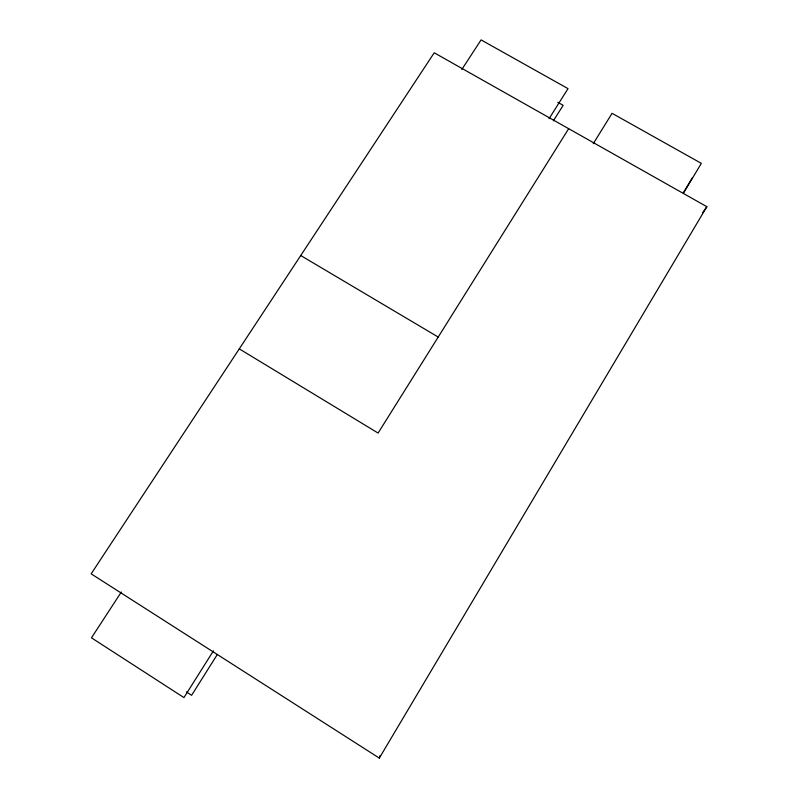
<?xml version="1.0" encoding="UTF-8"?>
<svg xmlns="http://www.w3.org/2000/svg" width="798" height="798" viewBox="0 0 798 798"><rect width="100%" height="100%" fill="white"/><g stroke="black" fill="none" stroke-linecap="round" stroke-linejoin="round"><path stroke-width="1.2" d="M379.319 758.1L706.848 206.692L434.222 52.788L91.152 573.832L379.319 758.1L379.868 755.776M683.337 192.787L692.245 177.934M683.467 193.166L701.332 163.361L612.076 113.326L593.263 143.66M568.675 128.697L378.092 433.055L239.28 348.866M213.425 650.839L183.939 697.582L91.471 637.831L121.326 592.016M549.064 118.703L568.026 88.638L481.084 39.9L461.833 69.446M217.355 654.43L191.61 695.307L186.413 691.956M553.383 120.827L563.159 105.316L557.752 102.284M702.559 212.797L706.848 206.692M300.736 255.52L438.202 337.045"/></g></svg>
